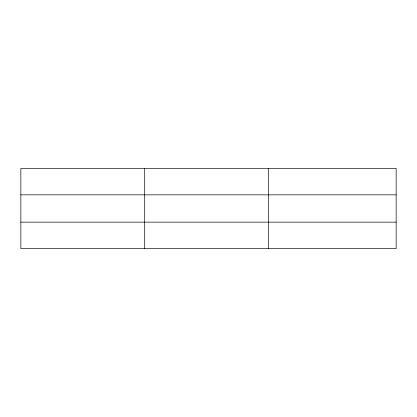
<?xml version="1.0" encoding="UTF-8"?>
<svg xmlns="http://www.w3.org/2000/svg" width="417" height="417" viewBox="0 0 417 417"><rect width="100%" height="100%" fill="white"/><g stroke="black" fill="none" stroke-linecap="round" stroke-linejoin="round"><path stroke-width="0.63" d="M144.699 168.364L144.699 248.636M268.548 168.364L268.548 248.636M396.15 194.854L396.15 168.364L20.85 168.364L20.85 248.636L396.15 248.636L396.15 194.854L20.85 194.854M20.85 222.146L396.15 222.146"/></g></svg>
